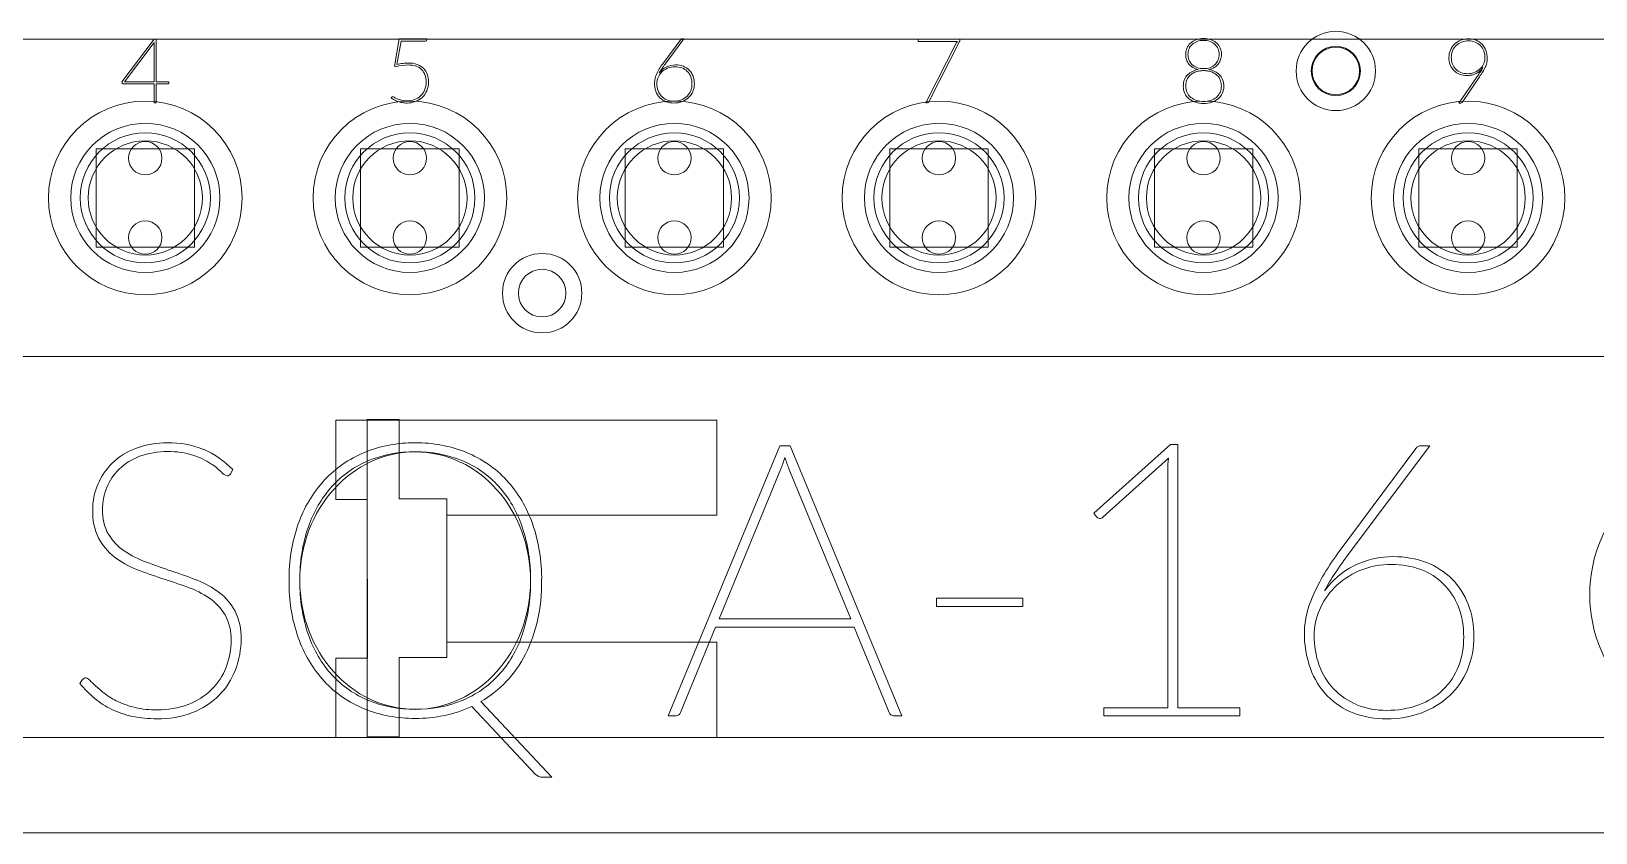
# Model space of a CAD drawing. Header units: millimetres. Extents: x 0 to 300, y 0 to 120.
# Drawn here: x 67.8 to 166.4, y 0 to 50.5 of the extents above; entities that cross this region are included whole.
import ezdxf

# ---------------------------------------------------------------- set-up
doc = ezdxf.new("R2010")
doc.units = ezdxf.units.MM
for name, color, linetype, lineweight, true_color in [('all_sq16', 7, 'Continuous', 0, 0x000000), ('ext', 1, 'Continuous', 0, 0xff0000), ('int', 3, 'Continuous', 0, 0x00ff00), ('pockett_butt_switch -3mm', 211, 'Continuous', 5, 0xffaaff), ('pockett_ecrous -3mm', 2, 'Continuous', 0, 0xffff00), ('pockett_switchs -0.5', 2, 'Continuous', 0, 0xffff00), ('teensy', 5, 'Continuous', 0, 0x0000ff), ('txt', 51, 'Continuous', 0, 0xffffb5)]:
    doc.layers.add(name, color=color, linetype=linetype, lineweight=lineweight, true_color=true_color)

# ---------------------------------------------------------------- blocks, each defined once
blk = doc.blocks.new('façade')
at = {"layer": 'ext'}
blk.add_line((300, 0), (0, 0), dxfattribs=at)
at = {"layer": 'int'}
for centre, radius in [((150, 48), 1.55), ((75, 40), 4.1), ((91.666, 40), 4.1), ((108.333, 40), 4.1), ((125, 40), 4.1), ((141.666, 40), 4.1), ((158.333, 40), 4.1)]:
    blk.add_circle(centre, radius, dxfattribs=at)
blk.add_ellipse((92, 15.888), major_axis=(0.014, 8.112), ratio=0.896045, dxfattribs=at)
at = {"layer": 'pockett_ecrous -3mm'}
blk.add_circle((150, 48), 2.5, dxfattribs=at)
at = {"layer": 'txt'}
for p, q in [((73.518, 47.309), (75.563, 50.003)), ((75.557, 49.798), (73.685, 47.317)), ((75.549, 47.317), (75.549, 49.647)), ((75.563, 50.003), (75.683, 50.003)), ((75.683, 50.003), (75.683, 47.317)), ((90.691, 48.302), (90.995, 50.023)), ((91.109, 49.886), (90.841, 48.398)), ((90.995, 50.023), (92.745, 50.023)), ((92.656, 49.886), (91.109, 49.886)), ((92.745, 50.023), (92.745, 49.96)), ((107.595, 48.458), (108.727, 49.986)), ((108.935, 50.023), (107.743, 48.433)), ((108.807, 50.023), (108.935, 50.023)), ((123.684, 49.914), (123.684, 50)), ((123.684, 50), (126.316, 50)), ((126.156, 49.864), (123.735, 49.864)), ((124.17, 46), (126.105, 49.783)), ((126.292, 49.849), (124.367, 46.059)), ((126.316, 50), (126.316, 49.932)), ((90.791, 48.267), (90.691, 48.302)), ((73.532, 47.241), (73.518, 47.309)), ((73.685, 47.317), (75.549, 47.317)), ((75.683, 47.317), (76.482, 47.317)), ((76.482, 47.317), (76.482, 47.246)), ((157.744, 45.977), (158.91, 47.658)), ((159.041, 47.625), (157.955, 46.014)), ((75.549, 47.198), (73.6, 47.198)), ((75.549, 45.997), (75.549, 47.198)), ((76.425, 47.198), (75.683, 47.198)), ((75.683, 47.198), (75.683, 45.997)), ((90.491, 46.299), (90.534, 46.356)), ((75.683, 45.997), (75.549, 45.997)), ((124.264, 46), (124.17, 46)), ((157.878, 45.977), (157.744, 45.977)), ((107.941, 7.375), (114.977, 24.375)), ((114.977, 24.375), (115.619, 24.375)), ((115.619, 24.375), (122.657, 7.375)), ((134.747, 20.143), (139.585, 24.461)), ((139.585, 24.461), (140.043, 24.461)), ((140.043, 24.461), (140.043, 7.87)), ((150.219, 17.723), (155.031, 24.217)), ((155.915, 24.373), (150.847, 17.615)), ((155.37, 24.373), (155.915, 24.373)), ((80.513, 22.877), (80.368, 22.611)), ((115.038, 22.936), (111.145, 13.469)), ((119.44, 13.469), (115.547, 22.936)), ((139.452, 23.603), (135.317, 19.879)), ((139.415, 7.87), (139.415, 22.841)), ((134.928, 19.901), (134.747, 20.143)), ((124.833, 14.775), (130.274, 14.775)), ((124.833, 14.244), (124.833, 14.775)), ((130.274, 14.244), (124.833, 14.244)), ((130.274, 14.775), (130.274, 14.244)), ((110.928, 12.96), (108.714, 7.581)), ((119.656, 12.96), (110.928, 12.96)), ((111.145, 13.469), (119.44, 13.469)), ((121.871, 7.581), (119.656, 12.96)), ((70.876, 9.395), (71.032, 9.637)), ((99.583, 3.674), (95.579, 7.956)), ((96.137, 8.259), (100.611, 3.504)), ((108.436, 7.375), (107.941, 7.375)), ((122.657, 7.375), (122.135, 7.375)), ((135.375, 7.87), (139.415, 7.87)), ((135.375, 7.375), (135.375, 7.87)), ((143.95, 7.375), (135.375, 7.375)), ((140.043, 7.87), (143.95, 7.87)), ((143.95, 7.87), (143.95, 7.375)), ((100.611, 3.504), (100.042, 3.504))]:
    blk.add_line(p, q, dxfattribs=at)
for centre, radius, start, end in [((77.099, 49.639), 1.55, 174.11861, 179.70608), ((92.664, 49.978), 0.0915, 265.04591, 310.21012), ((92.673, 49.959), 0.0714, 314.56926, 1.35829), ((108.8, 49.933), 0.0901, 85.81955, 144.0165), ((123.728, 49.908), 0.0451, 172.22347, 278.47954), ((124.952, 50.502), 1.359, 328.04379, 330.15179), ((126.363, 49.693), 0.268, 140.59375, 150.26669), ((126.137, 49.94), 0.18, 329.65587, 342.13967), ((126.17, 49.93), 0.146, 341.90798, 0.65711), ((141.544, 49.048), 1.004, 157.45802, 180.36319), ((141.471, 49.077), 0.926, 133.12866, 157.42281), ((141.603, 49.048), 0.918, 158.01929, 180.55712), ((141.494, 49.088), 0.802, 133.22465, 157.82318), ((141.543, 48.99), 1.039, 109.70911, 132.72321), ((141.552, 49.017), 0.893, 109.50518, 132.7976), ((141.645, 48.697), 1.348, 89.10403, 109.59933), ((141.647, 48.739), 1.187, 89.09785, 109.36086), ((141.687, 48.695), 1.35, 70.41438, 90.90653), ((141.685, 48.737), 1.189, 70.65472, 90.91408), ((141.781, 49.017), 0.893, 47.2024, 70.49482), ((141.79, 48.99), 1.039, 47.27679, 70.29089), ((141.838, 49.088), 0.802, 22.17682, 46.77535), ((141.861, 49.077), 0.926, 22.57719, 46.87134), ((141.73, 49.048), 0.918, 359.44288, 21.98071), ((141.789, 49.048), 1.004, 359.63681, 22.54198), ((158.267, 48.862), 1.143, 156.44538, 180.58144), ((158.258, 48.864), 1.134, 133.26913, 156.37158), ((158.369, 48.869), 1.094, 158.01374, 180.69062), ((158.236, 48.92), 0.952, 133.63311, 157.84038), ((158.299, 48.812), 1.2, 110.67253, 132.9529), ((158.271, 48.873), 1.01, 109.95606, 133.22434), ((158.356, 48.661), 1.361, 89.4384, 110.71811), ((158.356, 48.64), 1.258, 89.35169, 109.95305), ((158.382, 48.799), 1.224, 68.13502, 90.58867), ((158.381, 48.863), 1.035, 67.34547, 90.60762), ((158.393, 48.898), 0.998, 44.50043, 67.23409), ((158.435, 48.936), 1.077, 44.03642, 68.02783), ((158.395, 48.908), 0.99, 20.84776, 44.1428), ((158.376, 48.89), 1.151, 20.57234, 43.62852), ((158.146, 48.807), 1.396, 359.22656, 20.46622), ((91.622, 45.22), 3.159, 91.16464, 105.26564), ((91.647, 45.411), 3.094, 97.74986, 105.10057), ((91.589, 45.824), 2.677, 90.22379, 97.69841), ((91.589, 46.935), 1.443, 70.85482, 91.21455), ((91.607, 46.935), 1.566, 70.64252, 91.04926), ((91.752, 47.418), 0.934, 44.90227, 70.59257), ((91.763, 47.388), 1.087, 45.73189, 70.47781), ((110.255, 46.436), 3.342, 142.7554, 156.18317), ((115.109, 43.006), 9.149, 143.62577, 145.9059), ((108.387, 47.092), 1.289, 89.43691, 116.48543), ((108.417, 47.07), 1.312, 69.03494, 90.75145), ((108.493, 47.275), 1.092, 45.25714, 68.89674), ((141.574, 49.033), 1.034, 179.56903, 198.13585), ((141.419, 48.986), 0.873, 198.30306, 219.18936), ((141.647, 49.037), 0.962, 179.90283, 200.30212), ((141.472, 49.034), 0.944, 219.46921, 239.34015), ((141.492, 48.977), 0.796, 200.14317, 224.74241), ((141.549, 49.045), 0.884, 225.2885, 249.12895), ((141.784, 49.045), 0.884, 290.87105, 314.7115), ((141.871, 49.018), 0.925, 300.626, 320.85217), ((141.841, 48.977), 0.796, 315.25759, 339.85683), ((141.685, 49.037), 0.962, 339.69788, 0.09717), ((141.882, 49.002), 0.906, 321.20497, 341.30261), ((141.781, 49.034), 1.011, 341.43768, 0.4327), ((158.375, 48.835), 1.251, 179.29172, 200.91463), ((158.188, 48.766), 1.052, 201.04594, 224.5453), ((158.445, 48.838), 1.17, 179.0996, 200.49048), ((158.215, 48.757), 0.926, 200.75756, 224.67921), ((158.391, 48.867), 1.01, 315.22698, 337.28995), ((158.227, 48.844), 1.169, 359.38761, 20.87619), ((158.479, 48.838), 0.918, 336.84836, 359.5989), ((157.996, 48.896), 1.561, 334.93975, 345.61131), ((158.402, 48.785), 1.14, 345.94271, 0.15445), ((91.759, 47.446), 0.909, 18.87194, 43.97428), ((91.791, 47.438), 1.032, 20.02063, 44.94646), ((91.37, 47.287), 1.317, 338.24409, 1.07854), ((91.398, 47.326), 1.29, 359.36379, 18.73188), ((91.449, 47.287), 1.392, 337.22854, 0.99805), ((91.476, 47.327), 1.365, 359.33583, 19.85556), ((108.467, 47.216), 1.391, 155.83757, 177.82853), ((108.193, 47.208), 0.97, 157.06462, 179.59178), ((108.264, 47.186), 1.044, 135.12305, 157.49682), ((108.327, 47.203), 1.163, 116.25786, 144.86351), ((109.695, 46.667), 2.614, 145.82943, 152.54445), ((108.348, 47.098), 1.167, 113.31701, 134.97095), ((108.354, 47.076), 1.189, 89.01081, 113.14191), ((108.389, 47.079), 1.186, 69.43763, 90.70786), ((108.464, 47.286), 0.966, 45.45224, 69.28807), ((108.455, 47.29), 0.969, 20.88596, 44.91575), ((108.498, 47.293), 1.077, 20.93014, 44.79681), ((108.227, 47.207), 1.211, 359.1629, 20.72467), ((108.285, 47.213), 1.304, 359.32004, 20.82826), ((141.512, 47.058), 1.12, 159.22095, 181.14842), ((141.324, 47.119), 0.923, 135.70547, 158.64804), ((141.598, 47.057), 1.052, 162.00442, 180.95963), ((141.42, 47.109), 0.868, 142.19638, 161.66584), ((141.385, 47.047), 1.017, 114.6801, 135.19852), ((141.391, 47.125), 0.835, 123.11213, 141.84387), ((141.553, 46.877), 1.131, 109.67655, 123.1512), ((141.609, 46.571), 1.543, 100.62392, 114.85112), ((141.594, 49.245), 1.187, 239.43831, 256.88489), ((141.612, 46.713), 1.305, 98.24355, 109.6614), ((141.642, 49.306), 1.161, 249.41715, 271.18758), ((141.674, 46.329), 1.694, 90.27995, 98.472), ((141.69, 49.308), 1.163, 268.80095, 290.5668), ((141.658, 46.325), 1.698, 81.53818, 89.73243), ((141.721, 46.713), 1.305, 70.3386, 81.75645), ((141.738, 49.245), 1.187, 283.11511, 300.56169), ((141.729, 46.598), 1.516, 64.97559, 79.40585), ((141.779, 46.877), 1.131, 56.8488, 70.32345), ((141.937, 47.039), 1.028, 44.82639, 65.06758), ((141.942, 47.125), 0.835, 38.15613, 56.88787), ((141.912, 47.109), 0.868, 18.33416, 37.80362), ((141.996, 47.109), 0.937, 21.69605, 44.35985), ((141.735, 47.057), 1.052, 359.04037, 17.99558), ((141.838, 47.058), 1.103, 358.84143, 21.1209), ((158.174, 48.766), 1.042, 225.06548, 248.93911), ((158.188, 48.742), 0.897, 225.24331, 249.77822), ((158.252, 48.971), 1.261, 248.96992, 270.70381), ((158.278, 48.994), 1.165, 249.86906, 270.70217), ((158.269, 48.978), 1.268, 269.91955, 283.32308), ((158.314, 48.974), 1.145, 268.91766, 293.04034), ((158.268, 48.99), 1.28, 283.27002, 296.2952), ((158.323, 48.938), 1.108, 293.32752, 315.05277), ((158.327, 48.871), 1.147, 296.25364, 310.49707), ((233.142, -2.684), 89.693, 145.63153, 145.85605), ((152.423, 52.208), 8.05, 325.29582, 328.04522), ((158.327, 48.871), 1.147, 310.52343, 324.68169), ((157.113, 49.323), 2.422, 325.44631, 332.58538), ((156.974, 49.375), 2.689, 327.93651, 334.91257), ((159.261, 48.212), 0.00498, 295.5988, 20.79838), ((159.261, 48.212), 0.00498, 295.5988, 20.79838), ((73.589, 47.255), 0.0593, 194.02771, 230.39414), ((73.593, 47.277), 0.0793, 238.61934, 275.2295), ((76.435, 47.244), 0.0469, 257.48897, 2.98375), ((90.584, 46.326), 0.0581, 86.10226, 149.13989), ((90.545, 46.155), 0.233, 53.14384, 79.34475), ((91.461, 47.639), 1.512, 239.11036, 246.81187), ((91.596, 47.214), 1.084, 289.57469, 313.15784), ((91.572, 47.269), 1.278, 289.9129, 312.64933), ((91.592, 47.206), 1.082, 313.62685, 337.87647), ((91.596, 47.234), 1.237, 312.96526, 336.8787), ((108.638, 47.243), 1.561, 179.06049, 199.52381), ((108.246, 47.107), 1.146, 199.68011, 223.69262), ((108.493, 47.201), 1.271, 179.38931, 199.84881), ((108.253, 47.115), 1.015, 199.87755, 223.33176), ((108.237, 47.11), 1.001, 223.7445, 247.39606), ((108.415, 47.153), 1.034, 290.29355, 314.02124), ((108.449, 47.106), 0.977, 314.5061, 338.86224), ((108.465, 47.131), 1.114, 313.09555, 337.40289), ((108.259, 47.177), 1.179, 338.99969, 0.60833), ((108.331, 47.183), 1.258, 337.55589, 0.68917), ((141.443, 47.019), 1.052, 179.10481, 204.41589), ((141.361, 46.99), 0.965, 204.84888, 230.59364), ((141.486, 47.026), 0.941, 179.22784, 204.20447), ((141.422, 47.002), 0.873, 204.4639, 229.74553), ((141.53, 47.145), 1.051, 230.28536, 252.40857), ((141.802, 47.145), 1.051, 287.59143, 309.71464), ((141.91, 47.002), 0.873, 310.25447, 335.5361), ((141.971, 46.99), 0.965, 309.40636, 335.15112), ((141.846, 47.026), 0.941, 335.79553, 0.77216), ((141.889, 47.019), 1.052, 335.58411, 0.89519), ((91.409, 47.541), 1.545, 233.55341, 241.76541), ((91.451, 47.612), 1.626, 241.63845, 250.67812), ((91.629, 48.026), 1.934, 246.75293, 255.17939), ((91.513, 47.785), 1.811, 250.62819, 259.57442), ((91.475, 47.485), 1.371, 255.6065, 270.86447), ((91.484, 47.626), 1.649, 259.56944, 270.20117), ((91.498, 47.467), 1.49, 269.67531, 290.00078), ((91.506, 47.466), 1.352, 269.5711, 289.59186), ((108.182, 47.063), 1.069, 224.32398, 249.14052), ((108.278, 47.33), 1.353, 249.36052, 270.71473), ((108.278, 47.223), 1.121, 247.67581, 270.84504), ((108.316, 47.436), 1.333, 269.10018, 290.10351), ((108.311, 47.441), 1.464, 269.35196, 290.18523), ((108.391, 47.223), 1.232, 290.19057, 312.6721), ((124.273, 46.103), 0.103, 265.08679, 335.07791), ((141.509, 47.186), 1.21, 231.05932, 252.78645), ((141.647, 47.622), 1.667, 252.68508, 270.63532), ((141.65, 47.511), 1.437, 252.26242, 270.62578), ((141.682, 47.514), 1.439, 269.36376, 287.72481), ((141.685, 47.624), 1.669, 269.35573, 287.30389), ((141.823, 47.186), 1.21, 287.21355, 308.94068), ((157.883, 46.065), 0.0876, 266.43479, 324.81693), ((75.972, 20.101), 4.412, 111.01133, 133.8682), ((75.934, 20.218), 3.73, 110.24409, 133.73334), ((76.305, 19.173), 5.397, 88.95381, 110.7778), ((76.317, 19.141), 4.874, 88.99088, 110.09506), ((76.514, 18.729), 5.841, 68.34456, 91.08284), ((76.53, 19.06), 4.956, 72.17781, 91.46707), ((76.556, 19.31), 4.71, 56.79968, 71.54304), ((76.422, 18.957), 5.666, 43.78184, 66.63499), ((91.554, 17.284), 7.221, 112.55794, 137.0428), ((91.905, 16.374), 8.196, 89.33254, 112.38159), ((91.915, 16.439), 7.562, 89.35553, 112.11323), ((92.108, 16.242), 8.328, 67.89743, 90.74169), ((92.099, 16.375), 7.626, 67.97793, 90.74052), ((92.513, 17.331), 7.167, 42.98645, 67.62653), ((155.341, 23.99), 0.384, 85.62918, 143.68262), ((75.733, 20.387), 4.04, 134.2417, 157.51109), ((75.729, 20.466), 3.41, 134.11863, 157.93644), ((76.501, 19.283), 4.763, 46.27634, 56.43353), ((80.307, 23.122), 0.65, 217.69788, 257.13701), ((91.502, 17.519), 6.405, 112.3282, 137.61864), ((92.521, 17.518), 6.408, 42.37597, 67.64464), ((126.911, 18.653), 12.622, 158.51874, 160.16344), ((111.4, 24.738), 4.04, 338.76, 344.3701), ((119.741, 24.957), 4.638, 196.3674, 201.26474), ((103.674, 18.653), 12.622, 19.83656, 21.48126), ((147.898, 22.82), 8.482, 174.70851, 179.85874), ((75.812, 20.35), 4.127, 157.45519, 180.17459), ((75.953, 20.376), 3.651, 157.96122, 180.21653), ((80.167, 22.715), 0.227, 268.91433, 332.55665), ((92.109, 16.868), 7.911, 137.57485, 160.82308), ((92.32, 16.866), 7.45, 138.14908, 161.10225), ((91.807, 16.956), 7.314, 18.51769, 41.85964), ((91.931, 16.889), 7.894, 19.15137, 42.4507), ((75.435, 20.206), 3.752, 177.99514, 205.91803), ((75.271, 20.257), 2.971, 177.95172, 209.17914), ((135.16, 20.105), 0.309, 221.2214, 260.89075), ((135.141, 20.029), 0.231, 262.51277, 319.61413), ((75.546, 20.535), 3.348, 211.04527, 235.90905), ((94.567, 16.018), 10.512, 160.84997, 180.77935), ((94.814, 16.027), 10.081, 161.18266, 180.86488), ((88.995, 16.028), 10.275, 359.14493, 18.44228), ((89.411, 16.023), 10.559, 359.20015, 19.10788), ((75.306, 20.265), 3.663, 207.62248, 231.92256), ((77.272, 23.096), 6.437, 235.96409, 249.95204), ((76.434, 21.764), 5.54, 232.29589, 248.92907), ((91.118, 60.187), 46.028, 249.58898, 251.7026), ((161.526, 9.129), 14.203, 142.76259, 156.18965), ((153.331, 12.387), 4.945, 116.24773, 144.84882), ((182.184, -5.475), 38.925, 143.61581, 145.89464), ((153.587, 11.911), 5.485, 89.42416, 116.44868), ((153.444, 11.851), 5.05, 89.01819, 113.14313), ((153.595, 11.865), 5.036, 69.42136, 90.72615), ((153.715, 11.82), 5.576, 69.04902, 90.75495), ((154.045, 12.712), 4.626, 45.19784, 68.90893), ((83.787, 40.394), 25.568, 248.56421, 252.37387), ((63.088, -24.748), 42.783, 70.10409, 72.37189), ((67.19, -12.182), 30.195, 68.47058, 71.70679), ((76.183, 10.525), 5.771, 52.86596, 68.79275), ((94.554, 15.725), 10.5, 179.17943, 199.16335), ((94.814, 15.723), 10.081, 179.13512, 198.81734), ((88.995, 15.722), 10.275, 341.55772, 0.85507), ((88.761, 15.799), 11.208, 347.50132, 0.39125), ((159.006, 10.201), 10.944, 145.80913, 152.62034), ((153.419, 11.946), 4.954, 113.31022, 134.99402), ((153.905, 12.726), 4.121, 45.53369, 69.24999), ((154.026, 12.746), 4.615, 21.06169, 44.73218), ((75.626, 9.758), 6.071, 55.73248, 70.54604), ((77.478, 12.264), 3.603, 28.06139, 52.58844), ((153.923, 12.442), 5.91, 155.82187, 177.80228), ((153.074, 12.307), 4.454, 135.13887, 157.42971), ((153.895, 12.772), 4.095, 20.84538, 44.98806), ((77.144, 12.007), 3.357, 30.73241, 55.51695), ((77.435, 12.355), 3.599, 358.08532, 26.46339), ((152.749, 12.41), 4.114, 157.01735, 179.60725), ((152.893, 12.406), 5.162, 359.15368, 20.68051), ((153.182, 12.433), 5.515, 359.30618, 20.94587), ((77.328, 12.246), 3.078, 357.77678, 28.67091), ((90.822, 15.35), 9.1, 333.18254, 347.45296), ((75.787, 12.096), 4.618, 338.74636, 0.38107), ((75.593, 12.198), 5.44, 339.12149, 0.3894), ((92.114, 14.891), 7.92, 199.25944, 222.44507), ((92.194, 14.834), 7.315, 198.84835, 222.1456), ((91.93, 14.747), 7.183, 317.84593, 341.53236), ((154.649, 12.559), 6.632, 179.05004, 199.53052), ((154.03, 12.38), 5.396, 179.38107, 199.87086), ((153.036, 12.277), 5.019, 339.03214, 0.60829), ((153.367, 12.303), 5.33, 337.49027, 0.67692), ((92.35, 14.583), 7.39, 316.82728, 333.13892), ((76.33, 11.884), 4.035, 314.89519, 338.757), ((76.387, 11.889), 4.588, 315.09075, 339.18908), ((91.526, 14.325), 6.478, 222.76866, 247.70425), ((92.496, 14.327), 6.481, 292.32283, 317.23673), ((152.981, 11.982), 4.867, 199.69778, 223.71295), ((153.004, 12.012), 4.306, 199.90458, 223.39373), ((153.86, 11.971), 4.14, 314.48124, 338.89532), ((153.916, 12.088), 4.74, 313.06961, 337.35833), ((77.118, 14.737), 8.216, 220.56139, 229.77966), ((71.581, 9.109), 0.761, 125.71755, 136.11121), ((71.248, 9.531), 0.226, 86.29819, 119.69105), ((71.172, 9.355), 0.412, 37.40553, 77.2604), ((80.648, 18.769), 12.95, 225.04531, 227.44542), ((77.457, 15.325), 8.254, 227.59775, 232.84506), ((76.183, 12.08), 4.277, 290.87765, 314.42842), ((91.453, 14.369), 7.081, 222.93364, 247.85072), ((92.586, 14.39), 7.086, 300.08393, 316.66376), ((152.958, 12.011), 4.271, 223.81525, 247.36058), ((153.705, 12.183), 4.4, 290.30268, 313.99765), ((75.134, 12.421), 5.166, 229.99034, 244.24823), ((75.223, 12.414), 4.585, 233.11823, 244.86698), ((75.619, 13.276), 5.534, 244.94718, 256.76937), ((75.668, 13.56), 5.822, 256.94551, 270.67726), ((75.822, 13.063), 5.324, 269.08056, 290.74646), ((76.217, 12.118), 4.87, 291.06904, 314.59891), ((91.915, 15.336), 7.562, 247.88677, 270.64447), ((92.099, 15.4), 7.626, 269.25948, 292.02207), ((92.127, 15.511), 8.307, 269.1239, 294.55476), ((152.721, 11.805), 4.557, 224.35675, 249.09987), ((153.124, 12.471), 4.76, 247.64973, 270.85557), ((153.284, 13.376), 5.665, 269.09675, 290.10664), ((153.597, 12.485), 5.249, 290.23104, 312.64658), ((75.362, 12.932), 5.725, 244.41826, 258.00564), ((75.654, 14.493), 7.313, 258.306, 270.55703), ((75.826, 13.196), 6.017, 269.03966, 290.85072), ((91.903, 15.549), 8.344, 248.04905, 270.66681), ((108.456, 7.638), 0.264, 265.59344, 347.40944), ((122.14, 7.654), 0.279, 195.21142, 268.95515), ((153.123, 12.917), 5.74, 249.31435, 270.71729), ((153.266, 13.391), 6.213, 269.34355, 290.20924), ((100.01, 4.123), 0.62, 226.47583, 272.94576)]:
    blk.add_arc(centre, radius, start, end, dxfattribs=at)
blk = doc.blocks.new('sw_under')
at = {"layer": 'ext'}
for p, q in [((294, 50), (6, 50)), ((6, 30), (294, 30))]:
    blk.add_line(p, q, dxfattribs=at)
at = {"layer": 'int'}
for centre, radius in [((150, 48), 1.5), ((74.9998, 42.5), 1.05), ((91.6664, 42.5), 1.05), ((108.333, 42.5), 1.05), ((124.9996, 42.5), 1.05), ((141.6662, 42.5), 1.05), ((158.3328, 42.5), 1.05), ((74.9998, 37.5), 1.05), ((91.6664, 37.5), 1.05), ((108.333, 37.5), 1.05), ((124.9996, 37.5), 1.05), ((141.6662, 37.5), 1.05), ((158.3328, 37.5), 1.05), ((100, 34), 1.5)]:
    blk.add_circle(centre, radius, dxfattribs=at)
at = {"layer": 'pockett_switchs -0.5'}
for p, q in [((71.8998, 43.1), (78.0998, 43.1)), ((71.8998, 36.9), (71.8998, 43.1)), ((78.0998, 36.9), (78.0998, 43.1)), ((88.5664, 43.1), (94.7664, 43.1)), ((88.5664, 36.9), (88.5664, 43.1)), ((94.7664, 36.9), (94.7664, 43.1)), ((105.233, 43.1), (111.433, 43.1)), ((105.233, 36.9), (105.233, 43.1)), ((111.433, 36.9), (111.433, 43.1)), ((121.8996, 43.1), (128.0996, 43.1)), ((121.8996, 36.9), (121.8996, 43.1)), ((128.0996, 36.9), (128.0996, 43.1)), ((138.5662, 43.1), (144.7662, 43.1)), ((138.5662, 36.9), (138.5662, 43.1)), ((144.7662, 36.9), (144.7662, 43.1)), ((155.2328, 43.1), (161.4328, 43.1)), ((155.2328, 36.9), (155.2328, 43.1)), ((161.4328, 36.9), (161.4328, 43.1)), ((71.8998, 36.9), (78.0998, 36.9)), ((88.5664, 36.9), (94.7664, 36.9)), ((105.233, 36.9), (111.433, 36.9)), ((121.8996, 36.9), (128.0996, 36.9)), ((138.5662, 36.9), (144.7662, 36.9)), ((155.2328, 36.9), (161.4328, 36.9))]:
    blk.add_line(p, q, dxfattribs=at)
blk = doc.blocks.new('teensy')
at = {"layer": 'teensy'}
for p, q in [((-2, 20), (0, 20)), ((-2, 15), (-2, 20)), ((0, 20), (0, 0)), ((-5, 5), (-5, 15)), ((-5, 15), (-2, 15)), ((-2, 5), (-5, 5)), ((-2, 0), (-2, 5)), ((0, 0), (-2, 0))]:
    blk.add_line(p, q, dxfattribs=at)
blk = doc.blocks.new('sw_main')
at = {"layer": 'ext'}
blk.add_line((289, 6), (11, 6), dxfattribs=at)
at = {"layer": 'int'}
for p, q in [((87, 26), (111, 26)), ((87, 26), (87, 21)), ((111, 26), (111, 20)), ((87, 21), (88.9851, 21)), ((88.9851, 21), (89, 11)), ((111, 20), (93.9851, 20)), ((93.9851, 20), (94, 12)), ((94, 12), (111, 12)), ((111, 12), (111, 6)), ((89, 11), (87, 11)), ((87, 11), (87, 6)), ((111, 6), (87, 6))]:
    blk.add_line(p, q, dxfattribs=at)
for centre, radius in [((150, 48), 1.5), ((74.9998, 40), 4.7), ((91.6664, 40), 4.7), ((108.333, 40), 4.7), ((124.9996, 40), 4.7), ((141.6662, 40), 4.7), ((158.3328, 40), 4.7), ((100, 34), 1.5)]:
    blk.add_circle(centre, radius, dxfattribs=at)
at = {"layer": 'pockett_butt_switch -3mm'}
for centre, radius in [((74.9998, 40), 6.1), ((91.6664, 40), 6.1), ((108.333, 40), 6.1), ((124.9996, 40), 6.1), ((141.6662, 40), 6.1), ((158.3328, 40), 6.1), ((74.9998, 40), 3.6), ((91.6664, 40), 3.6), ((108.333, 40), 3.6), ((124.9996, 40), 3.6), ((141.6662, 40), 3.6), ((158.3328, 40), 3.6)]:
    blk.add_circle(centre, radius, dxfattribs=at)
at = {"layer": 'pockett_ecrous -3mm'}
for centre, radius in [((100, 34), 2.5), ((175, 15), 9)]:
    blk.add_circle(centre, radius, dxfattribs=at)
at = {"layer": 'all_sq16', "yscale": -1, "rotation": 180}
blk.add_blockref('teensy', (88.9851, 6.0348), dxfattribs=at)

msp = doc.modelspace()

# ---------------------------------------------------------------- block references
at = {"layer": 'all_sq16'}
for name in ['façade', 'sw_under', 'sw_main']:
    msp.add_blockref(name, (0, 0), dxfattribs=at)

doc.saveas('drawing.dxf')
